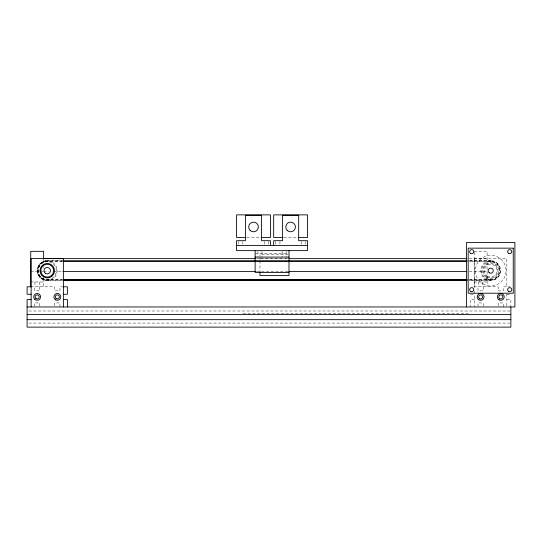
<?xml version="1.0" encoding="UTF-8"?>
<svg xmlns="http://www.w3.org/2000/svg" width="542" height="542" viewBox="0 0 542 542"><rect width="100%" height="100%" fill="white"/><g stroke="black" fill="none" stroke-linecap="round" stroke-linejoin="round"><path stroke-width="0.41" stroke-dasharray="2.71 2.03" d="M246.745 237.457L261.142 237.457M283.839 237.457L297.382 237.457M474.182 251.332L487.082 251.332L487.082 286.806M255.133 253.751L288.148 253.751M288.168 254.571L259.97 254.571L259.97 256.217M259.97 258.588L288.168 258.588M474.182 258.588L506.838 258.588L506.838 286.948M256.786 258.636L288.114 258.636M469.304 258.636L487.082 258.636M47.107 260.716L62.344 260.716M469.568 260.716L492.028 260.871M62.499 260.783L45.962 260.695A9.919 9.919 0 0 0 45.657 280.356L62.323 280.383M469.724 260.783L490.889 260.783L490.889 261.569L469.724 261.569M62.344 261.501L45.447 261.59A9.112 9.112 0 0 0 46.395 279.631L62.323 279.591M469.568 261.501L490.734 261.501L490.734 260.716M62.499 261.569L45.596 261.657A9.112 9.112 0 0 0 46.544 279.699L62.472 279.658M30.731 271.488L39.6 271.488M40.04 271.44L42.825 271.488M43.428 271.44L48.509 271.44M53.59 271.44L62.052 271.44M256.786 271.44L288.168 271.488M469.304 271.44L487.082 271.488M469.833 279.591L490.124 279.591L490.124 280.383L491.723 280.532M469.142 279.658L490.28 279.658L490.28 280.451L469.142 280.451M469.833 280.383L490.124 280.383M62.472 280.451L45.813 280.424A9.919 9.919 0 0 1 46.117 260.763M30.731 281.969L43.631 281.969M474.182 281.969L487.082 281.969M30.731 286.806L54.715 286.806L54.715 290.837L59.959 290.837L59.959 286.806L62.445 286.806M473.871 286.806L498.173 286.806L498.173 290.837L503.41 290.837L503.41 286.806L510.042 286.806M470.558 294.265L474.589 294.265M506.838 294.265L510.869 294.265M474.589 299.509L470.558 299.509L470.558 306.962M506.838 299.509L510.869 299.509L510.869 306.135M28.794 310.993L510.022 310.993M243.121 313.276L468.396 313.276M28.794 323.093L510.022 323.093M490.713 261.569L492.522 261.779M490.151 279.652L491.011 279.78M506.838 293.622L506.838 306.962M503.41 306.962L503.41 302.931L498.173 302.931L498.173 306.155M483.254 286.806L483.254 290.837L478.01 290.837L478.01 286.806M483.254 306.155L483.254 302.931L478.01 302.931L478.01 306.962M482.847 281.969L482.847 286.806M478.417 281.969L478.417 286.806M474.589 258.588L474.589 287.782M474.589 291.115L474.589 306.962M474.182 252.159L474.182 286.806M305.729 241.488L305.729 245.519M301.291 241.488L301.291 245.519M286.176 251.441L286.176 257.091M282.145 251.441L282.145 257.091M279.929 241.488L279.929 245.519M275.492 241.488L275.492 245.519M268.636 241.488L268.636 245.519M264.205 241.488L264.205 245.519M261.989 251.441L261.989 257.091M259.97 257.287L259.97 259.53M259.97 260.871L259.97 272.789M257.958 251.441L257.958 257.091M242.836 241.488L242.836 245.519M238.405 241.488L238.405 245.519M59.959 306.962L59.959 302.931L54.715 302.931L54.715 306.155M43.631 259.435L43.631 262.924M43.631 266.678L43.631 268.29M43.631 278.656L43.631 286.806M39.796 286.806L39.796 290.837L34.559 290.837L34.559 286.806M39.796 306.155L39.796 302.931L34.559 302.931L34.559 306.962M39.397 281.969L39.397 286.806M34.959 281.969L34.959 286.806M492.366 261.711A9.112 9.112 0 0 1 490.862 279.713M491.879 260.804A9.919 9.919 0 0 1 491.574 280.465M486.154 278.574A9.112 9.112 0 0 0 499.826 270.682A9.112 9.112 0 0 0 486.154 262.789A9.112 9.112 0 0 0 486.154 278.574M42.703 278.574A9.112 9.112 0 0 0 56.368 270.682A9.112 9.112 0 0 0 42.703 262.789A9.112 9.112 0 0 0 42.703 278.574M485.131 278.879A9.919 9.919 0 0 0 500.605 271.413A9.919 9.919 0 0 0 486.398 261.752A9.919 9.919 0 0 0 485.131 278.879M485.788 277.064A8.062 8.062 0 0 0 498.701 271.752A8.062 8.062 0 0 0 487.644 263.222A8.062 8.062 0 0 0 485.788 277.064M487.488 276.271A6.45 6.45 0 0 0 497.163 270.682A6.45 6.45 0 0 0 487.488 265.092A6.45 6.45 0 0 0 487.488 276.271M487.082 276.969A7.256 7.256 0 0 0 497.969 270.682A7.256 7.256 0 0 0 487.082 264.394A7.256 7.256 0 0 0 487.082 276.969M483.03 283.981A15.359 15.359 0 0 0 506.072 270.682A15.359 15.359 0 0 0 483.03 257.382A15.359 15.359 0 0 0 483.03 283.981M41.68 278.879A9.919 9.919 0 0 0 57.147 271.413A9.919 9.919 0 0 0 42.947 261.752A9.919 9.919 0 0 0 41.68 278.879"/><path stroke-width="0.81" d="M245.899 237.457L236.59 237.457L236.59 214.876L270.451 214.876L270.451 237.457L261.142 237.457M282.992 237.457L273.676 237.457L273.676 214.876L307.544 214.876L307.544 237.457L298.229 237.457M236.59 245.519L307.544 245.519M255.133 257.091L288.994 257.091M43.428 258.636L255.939 258.636M288.961 258.636L466.764 258.636M63.19 260.716L467.028 260.716M63.19 261.501L467.028 261.501M62.899 271.44L255.939 271.44M288.961 271.44L466.764 271.44M288.994 272.409L255.133 272.409L255.133 250.634M63.17 279.591L467.299 279.591M63.319 279.658L466.608 279.658M63.17 280.383L467.299 280.383M63.319 280.451L466.608 280.451M31.246 286.806L27.1 286.806L27.1 294.265L31.131 294.265M63.272 286.806L67.411 286.806L67.411 294.265L63.38 294.265M31.131 299.509L27.1 299.509L27.1 327.124L510.869 327.124L510.869 306.962M63.38 299.509L67.411 299.509L67.411 306.962M27.1 306.962L514.9 306.962L514.9 242.464L466.526 242.464L466.526 306.962M27.1 314.421L510.869 314.421M27.1 319.665L510.869 319.665M288.994 250.634L288.994 275.505L259.97 275.505L259.97 272.098M273.676 245.519L273.676 240.682L282.545 240.682L282.545 215.282L298.676 215.282L298.676 240.682L307.544 240.682L307.544 250.634L236.59 250.634L236.59 240.682L245.458 240.682L245.458 215.282L261.583 215.282L261.583 240.682L270.451 240.682L270.451 245.519M63.38 306.962L63.38 258.588L31.131 258.588L31.131 306.962M43.631 258.819L43.631 251.332L30.731 251.332L30.731 286.806M513.24 248.155L468.186 248.155L468.186 293.208L513.24 293.208L513.24 248.155M287.192 230.391A4.837 4.837 0 0 0 295.282 228.223A4.837 4.837 0 0 0 289.36 222.301A4.837 4.837 0 0 0 287.192 230.391M250.099 230.391A4.837 4.837 0 0 0 258.195 228.223A4.837 4.837 0 0 0 252.267 222.301A4.837 4.837 0 0 0 250.099 230.391M478.918 299.855A3.428 3.428 0 0 0 484.06 296.887A3.428 3.428 0 0 0 478.918 293.92A3.428 3.428 0 0 0 478.918 299.855M479.433 298.507A2.019 2.019 0 0 0 482.637 297.118A2.019 2.019 0 0 0 479.833 295.038A2.019 2.019 0 0 0 479.433 298.507M499.074 299.855A3.428 3.428 0 0 0 504.216 296.887A3.428 3.428 0 0 0 499.074 293.92A3.428 3.428 0 0 0 499.074 299.855M499.588 298.507A2.019 2.019 0 0 0 502.793 297.118A2.019 2.019 0 0 0 499.988 295.038A2.019 2.019 0 0 0 499.588 298.507M508.694 253.453A2.046 2.046 0 0 0 511.763 251.678A2.046 2.046 0 0 0 508.694 249.903A2.046 2.046 0 0 0 508.694 253.453M508.694 291.46A2.046 2.046 0 0 0 511.763 289.685A2.046 2.046 0 0 0 508.694 287.91A2.046 2.046 0 0 0 508.694 291.46M470.68 253.453A2.046 2.046 0 0 0 473.755 251.678A2.046 2.046 0 0 0 470.68 249.903A2.046 2.046 0 0 0 470.68 253.453M470.68 291.46A2.046 2.046 0 0 0 473.755 289.685A2.046 2.046 0 0 0 470.68 287.91A2.046 2.046 0 0 0 470.68 291.46M489.284 272.802A2.561 2.561 0 0 0 493.267 270.858A2.561 2.561 0 0 0 489.589 268.378A2.561 2.561 0 0 0 489.284 272.802M45.392 273.31A3.225 3.225 0 0 0 50.467 270.98A3.225 3.225 0 0 0 45.907 267.748A3.225 3.225 0 0 0 45.392 273.31M43.814 276.135A6.45 6.45 0 0 0 53.705 270.932A6.45 6.45 0 0 0 44.254 264.977A6.45 6.45 0 0 0 43.814 276.135M34.756 299.306A3.428 3.428 0 0 0 40.487 297.775A3.428 3.428 0 0 0 36.294 293.574A3.428 3.428 0 0 0 34.756 299.306M35.975 298.507A2.019 2.019 0 0 0 39.18 297.118A2.019 2.019 0 0 0 36.382 295.038A2.019 2.019 0 0 0 35.975 298.507M55.623 299.855A3.428 3.428 0 0 0 60.765 296.887A3.428 3.428 0 0 0 55.623 293.92A3.428 3.428 0 0 0 55.623 299.855M56.131 298.507A2.019 2.019 0 0 0 59.335 297.118A2.019 2.019 0 0 0 56.537 295.038A2.019 2.019 0 0 0 56.131 298.507M43.631 276.969A7.256 7.256 0 0 0 54.512 270.682A7.256 7.256 0 0 0 43.631 264.394A7.256 7.256 0 0 0 43.631 276.969"/></g></svg>
